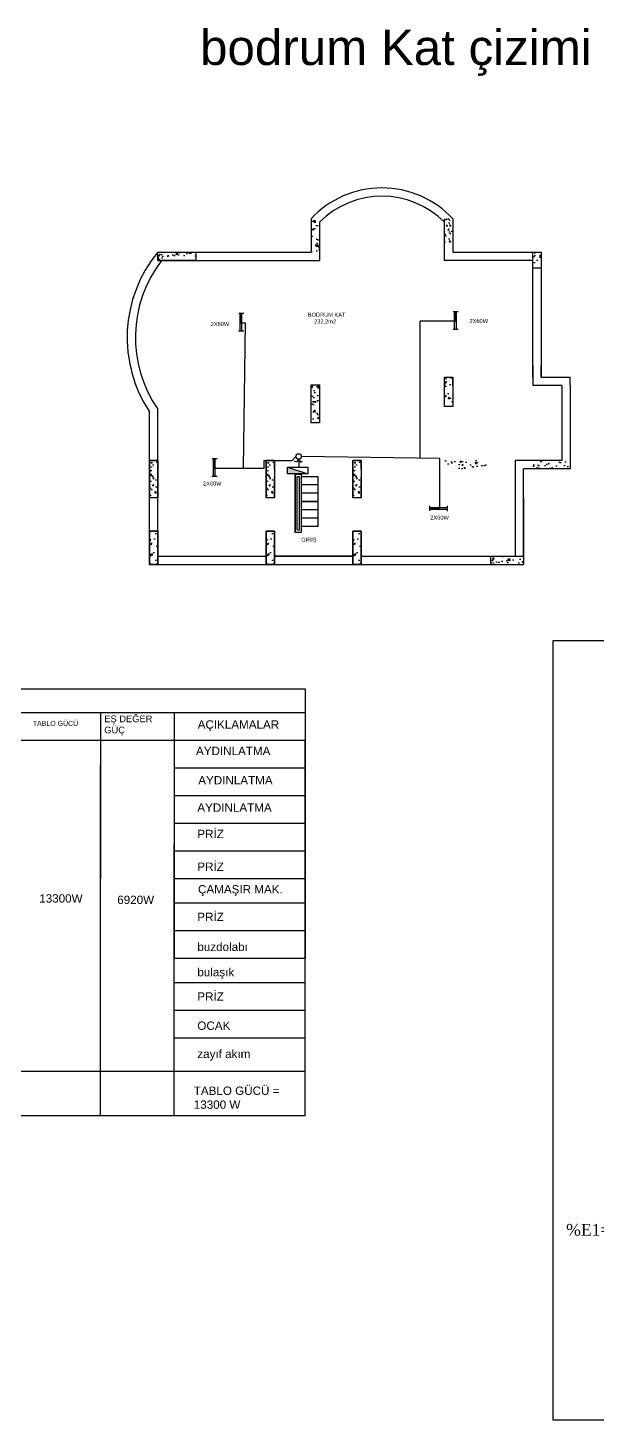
# Model space of a CAD drawing. Header units: millimetres. Extents: x 1527 to 1731, y 654 to 738.
# Drawn here: x 1592.6 to 1626.7, y 653.5 to 737.1 of the extents above; entities that cross this region are included whole.
import ezdxf

# ---------------------------------------------------------------- set-up
doc = ezdxf.new("R2010")
doc.units = ezdxf.units.MM
doc.layers.add('aydınlatma', color=5, linetype='Continuous')
doc.layers.add('semboller', color=7, linetype='Continuous')
doc.styles.add('Annotative', font='arial.ttf')
doc.styles.get("Standard").update_dxf_attribs({"font": 'arial.ttf'})
pattern_1 = [(50, (45.0359, 0), (0.91092334, -0.07969543), [0.09525, -1.04775]), (355, (45.0359, 0), (-0.1762171, 0.95528423), [0.0762, -0.8382029]), (100.451445, (45.1118, -0.0066), (0.73470624, 0.87558876), [0.08095004, -0.8904512]), (46.1842, (45.0359, 0.254), (1.3553952, -0.21021164), [0.142875, -1.571625]), (96.63556, (45.1488, 0.2365), (1.1870207, 1.2371306), [0.1214251, -1.335678]), (351.18415, (45.0359, 0.254), (1.1870207, 1.2371306), [0.1142998, -1.2572987]), (21, (45.1629, 0.1905), (0.75807196, -0.511326), [0.09525, -1.04775]), (326, (45.1629, 0.1905), (0.30901014, 0.92093983), [0.0762, -0.8382]), (71.451445, (45.2261, 0.1479), (1.0670821, 0.40961384), [0.08095004, -0.8904497]), (37.5, (45.0359, 0), (0.015443016, 0.422775194), [0, -0.82804, 0, -0.8509, 0, -0.841375]), (7.5, (45.0359, 0), (0.33409831, 0.50090287), [0, -0.48514, 0, -0.80899, 0, -0.320675]), (327.5, (44.75267, 0), (0.677952976, -0.02864372), [0, -0.3175, 0, -0.9906, 0, -1.31445]), (317.5, (44.6257, 0), (0.7406459, 0.12713246), [0, -0.41275, 0, -0.65786, 0, -0.93345])]

msp = doc.modelspace()

# ---------------------------------------------------------------- hatches: boundary and pattern name
h = msp.add_hatch()
h.set_pattern_fill('AR-CONC', color=4, scale=0.005)
h.set_pattern_definition(pattern_1)
h.paths.add_polyline_path([(1610.053, 725.641), (1609.553, 725.641), (1609.553, 723.641), (1610.053, 723.641)])
h = msp.add_hatch()
h.set_pattern_fill('AR-CONC', color=4, scale=0.005)
h.set_pattern_definition(pattern_1)
h.paths.add_polyline_path([(1618.053, 725.641), (1617.553, 725.641), (1617.553, 724.248), (1618.053, 724.248)])
h = msp.add_hatch()
h.set_pattern_fill('AR-CONC', color=4, scale=0.005)
h.set_pattern_definition(pattern_1)
h.paths.add_polyline_path([(1602.64, 723.641), (1600.348, 723.641), (1600.348, 723.141), (1602.64, 723.141)])
h = msp.add_hatch()
h.set_pattern_fill('AR-CONC', color=4, scale=0.005)
h.set_pattern_definition(pattern_1)
h.paths.add_polyline_path([(1623.353, 723.641), (1622.853, 723.641), (1622.853, 722.675), (1623.353, 722.675)])
h = msp.add_hatch()
h.set_pattern_fill('AR-CONC', color=4, scale=0.005)
h.set_pattern_definition(pattern_1)
h.paths.add_polyline_path([(1618.053, 716.141), (1617.553, 716.141), (1617.553, 714.379), (1618.053, 714.379)])
h = msp.add_hatch()
h.set_pattern_fill('AR-CONC', color=4, scale=0.005)
h.set_pattern_definition(pattern_1)
h.paths.add_polyline_path([(1620.162, 711.141), (1618.053, 711.141), (1617.553, 711.141), (1617.553, 710.641), (1620.162, 710.641)])
h.paths.add_polyline_path([(1625.103, 711.141), (1622.879, 711.141), (1622.879, 710.641), (1625.103, 710.641)])
h.paths.add_polyline_path([(1610.053, 715.675), (1609.553, 715.675), (1609.553, 713.383), (1610.053, 713.383)])
h = msp.add_hatch()
h.set_pattern_fill('AR-CONC', color=4, scale=0.005)
h.set_pattern_definition([(50, (38.0359, 0), (0.91092334, -0.07969543), [0.09525, -1.04775]), (355, (38.0359, 0), (-0.1762171, 0.95528423), [0.0762, -0.8382029]), (100.451445, (38.1118, -0.0066), (0.73470624, 0.87558876), [0.08095004, -0.8904512]), (46.1842, (38.0359, 0.254), (1.3553952, -0.21021164), [0.142875, -1.571625]), (96.63556, (38.1488, 0.2365), (1.1870207, 1.2371306), [0.1214251, -1.335678]), (351.18415, (38.0359, 0.254), (1.1870207, 1.2371306), [0.1142998, -1.2572987]), (21, (38.1629, 0.1905), (0.75807196, -0.511326), [0.09525, -1.04775]), (326, (38.1629, 0.1905), (0.30901014, 0.92093983), [0.0762, -0.8382]), (71.451445, (38.2261, 0.1479), (1.0670821, 0.40961384), [0.08095004, -0.8904497]), (37.5, (38.0359, 0), (0.015443016, 0.422775194), [0, -0.82804, 0, -0.8509, 0, -0.841375]), (7.5, (38.0359, 0), (0.33409831, 0.50090287), [0, -0.48514, 0, -0.80899, 0, -0.320675]), (327.5, (37.75267, 0), (0.677952976, -0.02864372), [0, -0.3175, 0, -0.9906, 0, -1.31445]), (317.5, (37.6257, 0), (0.7406459, 0.12713246), [0, -0.41275, 0, -0.65786, 0, -0.93345])])
h.paths.add_polyline_path([(1600.348, 710.141), (1600.348, 710.641), (1600.348, 711.141), (1599.848, 711.141), (1599.848, 708.883), (1600.348, 708.883)])
h.paths.add_polyline_path([(1600.348, 706.883), (1599.848, 706.883), (1599.848, 705.383), (1599.848, 704.883), (1600.348, 704.883)])
h = msp.add_hatch()
h.set_pattern_fill('AR-CONC', color=4, scale=0.005)
h.set_pattern_definition(pattern_1)
h.paths.add_polyline_path([(1607.348, 710.141), (1607.348, 710.641), (1607.348, 711.141), (1606.848, 711.141), (1606.848, 708.883), (1607.348, 708.883)])
h.paths.add_polyline_path([(1607.348, 706.883), (1606.848, 706.883), (1606.848, 705.383), (1606.848, 704.883), (1607.348, 704.883)])
h = msp.add_hatch()
h.set_pattern_fill('AR-CONC', color=4, scale=0.005)
h.set_pattern_definition([(50, (50.2359, 0), (0.91092334, -0.07969543), [0.09525, -1.04775]), (355, (50.2359, 0), (-0.1762171, 0.95528423), [0.0762, -0.8382029]), (100.451445, (50.3118, -0.0066), (0.73470624, 0.87558876), [0.08095004, -0.8904512]), (46.1842, (50.2359, 0.254), (1.3553952, -0.21021164), [0.142875, -1.571625]), (96.63556, (50.3488, 0.2365), (1.1870207, 1.2371306), [0.1214251, -1.335678]), (351.18415, (50.2359, 0.254), (1.1870207, 1.2371306), [0.1142998, -1.2572987]), (21, (50.3629, 0.1905), (0.75807196, -0.511326), [0.09525, -1.04775]), (326, (50.3629, 0.1905), (0.30901014, 0.92093983), [0.0762, -0.8382]), (71.451445, (50.4261, 0.1479), (1.0670821, 0.40961384), [0.08095004, -0.8904497]), (37.5, (50.2359, 0), (0.015443016, 0.422775194), [0, -0.82804, 0, -0.8509, 0, -0.841375]), (7.5, (50.2359, 0), (0.33409831, 0.50090287), [0, -0.48514, 0, -0.80899, 0, -0.320675]), (327.5, (49.95267, 0), (0.677952976, -0.02864372), [0, -0.3175, 0, -0.9906, 0, -1.31445]), (317.5, (49.8257, 0), (0.7406459, 0.12713246), [0, -0.41275, 0, -0.65786, 0, -0.93345])])
h.paths.add_polyline_path([(1612.548, 710.141), (1612.548, 710.641), (1612.548, 711.141), (1612.048, 711.141), (1612.048, 708.883), (1612.548, 708.883)])
h.paths.add_polyline_path([(1612.548, 706.883), (1612.048, 706.883), (1612.048, 705.383), (1612.048, 704.883), (1612.548, 704.883)])
msp.add_hatch(color=256).paths.add_polyline_path([(1608.136, 710.737), (1608.136, 710.737), (1608.136, 710.333), (1609.35, 710.333), (1609.35, 710.333)])
h = msp.add_hatch()
h.set_pattern_fill('AR-CONC', color=4, scale=0.005)
h.set_pattern_definition(pattern_1)
h.paths.add_polyline_path([(1622.303, 705.383), (1620.325, 705.383), (1620.325, 704.883), (1622.303, 704.883)])
at = {"layer": 'aydınlatma'}
for points in [[(1605.292, 719.977), (1605.292, 719.39), (1605.406, 719.39), (1605.406, 719.977)], [(1618.162, 720.076), (1618.162, 719.488), (1618.276, 719.488), (1618.276, 720.076)], [(1603.689, 711.251), (1603.689, 710.663), (1603.804, 710.663), (1603.804, 711.251)], [(1616.683, 708.187), (1617.27, 708.187), (1617.27, 708.301), (1616.683, 708.301)]]:
    msp.add_hatch(color=256, dxfattribs=at).paths.add_polyline_path(points)

# ---------------------------------------------------------------- linework, layer by layer
for p, q in [((1609.553, 725.641), (1609.553, 723.641)), ((1609.553, 725.641), (1609.553, 723.641)), ((1610.053, 725.439), (1610.053, 723.141)), ((1618.053, 725.641), (1618.053, 723.641)), ((1600.348, 723.641), (1609.553, 723.641)), ((1600.348, 723.141), (1600.348, 723.641)), ((1600.348, 723.141), (1600.348, 723.641)), ((1600.348, 723.641), (1602.64, 723.641)), ((1602.64, 723.641), (1602.64, 723.141)), ((1618.053, 723.641), (1623.353, 723.641)), ((1622.853, 716.141), (1622.853, 723.641)), ((1623.353, 723.641), (1623.353, 716.141)), ((1600.348, 723.141), (1610.053, 723.141)), ((1602.64, 723.141), (1600.348, 723.141)), ((1618.053, 715.641), (1618.053, 716.141)), ((1622.853, 716.841), (1622.853, 715.641)), ((1623.353, 716.141), (1623.353, 716.841)), ((1623.353, 716.141), (1625.103, 716.141)), ((1625.103, 715.641), (1625.103, 716.141)), ((1609.553, 715.675), (1610.053, 715.675)), ((1609.553, 713.383), (1609.553, 715.675)), ((1610.053, 715.675), (1610.053, 713.383)), ((1624.603, 715.641), (1622.853, 715.641)), ((1624.603, 715.641), (1624.603, 711.141)), ((1625.103, 715.641), (1625.103, 710.641)), ((1599.848, 704.883), (1599.848, 714.044)), ((1600.348, 704.883), (1600.348, 714.207)), ((1610.053, 713.383), (1609.553, 713.383)), ((1599.848, 711.141), (1599.848, 708.883)), ((1600.348, 711.141), (1599.848, 711.141)), ((1600.348, 710.641), (1600.348, 711.141)), ((1606.848, 711.141), (1606.848, 708.883)), ((1607.348, 711.141), (1606.848, 711.141)), ((1607.348, 710.641), (1607.348, 711.141)), ((1612.048, 711.141), (1612.048, 708.883)), ((1612.548, 711.141), (1612.048, 711.141)), ((1612.548, 710.641), (1612.548, 711.141)), ((1621.803, 711.141), (1621.803, 705.383)), ((1624.603, 711.141), (1621.803, 711.141)), ((1600.348, 710.641), (1600.348, 710.141)), ((1607.348, 710.641), (1607.348, 710.141)), ((1608.136, 710.737), (1609.35, 710.333)), ((1608.589, 710.314), (1608.964, 710.313)), ((1608.589, 706.814), (1608.589, 710.314)), ((1608.589, 710.314), (1608.589, 706.814)), ((1608.964, 710.313), (1608.964, 706.813)), ((1612.548, 710.641), (1612.548, 710.141)), ((1622.303, 705.383), (1622.303, 710.641)), ((1625.103, 710.641), (1622.303, 710.641)), ((1600.348, 708.883), (1600.348, 710.141)), ((1607.348, 708.883), (1607.348, 710.141)), ((1608.714, 710.164), (1608.839, 710.163)), ((1608.714, 706.962), (1608.714, 710.164)), ((1608.839, 710.163), (1608.839, 706.961)), ((1608.964, 710.163), (1609.964, 710.163)), ((1609.964, 709.663), (1608.964, 709.663)), ((1609.964, 710.163), (1609.964, 708.663)), ((1612.548, 708.883), (1612.548, 710.141)), ((1600.348, 708.883), (1599.848, 708.883)), ((1607.348, 708.883), (1606.848, 708.883)), ((1609.964, 709.163), (1608.964, 709.163)), ((1609.964, 708.663), (1608.964, 708.663)), ((1608.964, 708.663), (1608.964, 706.961)), ((1608.964, 708.663), (1609.964, 708.663)), ((1609.964, 708.663), (1609.964, 707.163)), ((1612.548, 708.883), (1612.048, 708.883)), ((1622.303, 708.883), (1622.303, 704.883)), ((1609.964, 708.163), (1608.964, 708.163)), ((1599.848, 706.883), (1599.848, 705.383)), ((1600.348, 706.883), (1599.848, 706.883)), ((1600.348, 704.883), (1600.348, 706.883)), ((1600.348, 704.883), (1600.348, 706.883)), ((1607.348, 706.883), (1606.848, 706.883)), ((1606.848, 706.883), (1606.848, 705.383)), ((1607.348, 704.883), (1607.348, 706.883)), ((1607.348, 704.883), (1607.348, 706.883)), ((1608.714, 706.962), (1608.839, 706.961)), ((1609.964, 707.663), (1608.964, 707.663)), ((1609.964, 707.163), (1608.964, 707.163)), ((1612.048, 706.883), (1612.048, 705.383)), ((1612.548, 706.883), (1612.048, 706.883)), ((1612.548, 704.883), (1612.548, 706.883)), ((1612.548, 704.883), (1612.548, 706.883)), ((1608.964, 706.813), (1608.589, 706.814)), ((1608.589, 706.814), (1608.589, 706.814)), ((1599.848, 705.383), (1599.848, 704.883)), ((1600.348, 705.383), (1606.848, 705.383)), ((1600.348, 705.383), (1600.348, 704.883)), ((1606.848, 705.383), (1606.848, 704.883)), ((1607.348, 705.383), (1612.048, 705.383)), ((1612.048, 705.383), (1607.348, 705.383)), ((1612.048, 705.383), (1607.348, 705.383)), ((1607.348, 705.383), (1607.348, 704.883)), ((1611.348, 705.383), (1612.048, 705.383)), ((1611.348, 705.383), (1612.048, 705.383)), ((1612.048, 705.383), (1612.048, 704.883)), ((1612.548, 705.383), (1622.303, 705.383)), ((1612.548, 705.383), (1615.048, 705.383)), ((1612.548, 705.383), (1612.548, 704.883)), ((1620.325, 705.383), (1620.325, 704.883)), ((1599.848, 704.883), (1612.048, 704.883)), ((1611.348, 704.883), (1622.303, 704.883)), ((1596.911, 697.424), (1596.911, 697.403)), ((1596.911, 695.992), (1596.911, 686.032)), ((1596.901, 692.87), (1596.901, 681.249)), ((1596.902, 692.873), (1596.902, 681.252)), ((1596.892, 688.09), (1596.892, 676.469)), ((1596.892, 686.079), (1596.892, 674.458)), ((1596.911, 686.032), (1596.892, 686.032)), ((1609.216, 686.032), (1601.339, 686.032)), ((1596.892, 683.423), (1596.892, 671.802)), ((1596.902, 681.252), (1596.892, 681.252)), ((1596.901, 681.249), (1596.892, 681.249)), ((1609.207, 681.252), (1601.339, 681.252)), ((1609.205, 681.249), (1601.339, 681.249)), ((1609.197, 676.469), (1601.339, 676.469)), ((1609.197, 674.458), (1587.616, 674.458)), ((1609.197, 671.802), (1587.616, 671.802))]:
    msp.add_line(p, q)
at = {"color": 0}
for p, q in [((1605.293, 719.39), (1605.407, 719.39)), ((1603.69, 710.663), (1603.804, 710.663))]:
    msp.add_line(p, q, dxfattribs=at)
for points in [[(1622.853, 723.141), (1617.553, 723.141), (1617.553, 725.641)], [(1608.589, 710.314), (1608.964, 710.313), (1608.964, 706.813), (1608.589, 706.814), (1608.589, 710.314)]]:
    msp.add_lwpolyline(points)
for points in [[(1622.853, 723.641), (1623.353, 723.641), (1623.353, 722.675), (1622.853, 722.675)], [(1617.553, 716.141), (1618.053, 716.141), (1618.053, 714.379), (1617.553, 714.379)], [(1599.848, 711.141), (1600.348, 711.141), (1600.348, 708.883), (1599.848, 708.883)], [(1606.848, 711.141), (1607.348, 711.141), (1607.348, 708.883), (1606.848, 708.883)], [(1612.048, 711.141), (1612.548, 711.141), (1612.548, 708.883), (1612.048, 708.883)], [(1608.136, 710.737), (1609.35, 710.737), (1609.35, 710.333), (1608.136, 710.333)], [(1599.848, 706.883), (1600.348, 706.883), (1600.348, 704.883), (1599.848, 704.883)], [(1606.848, 706.883), (1607.348, 706.883), (1607.348, 704.883), (1606.848, 704.883)], [(1612.048, 706.883), (1612.548, 706.883), (1612.548, 704.883), (1612.048, 704.883)], [(1624.087, 700.336), (1678.623, 700.336), (1678.623, 653.542), (1624.087, 653.542)]]:
    msp.add_lwpolyline(points, close=True)
for centre, radius, start, end in [((1613.803, 721.683), 5.808, 42.96422, 137.03578), ((1613.803, 721.683), 5.308, 45.04813, 134.95187), ((1613.803, 721.683), 5.608, 136.41922, 137.03578), ((1613.803, 721.683), 5.508, 45.04813, 45.9443), ((1613.803, 721.683), 5.608, 42.96422, 44.89815), ((1606.613, 718.503), 8.102, 140.64623, 213.38864), ((1606.608, 718.512), 7.597, 142.45908, 214.51408), ((1606.613, 718.503), 7.902, 140.64623, 142.44944), ((1606.608, 718.512), 7.797, 142.45908, 143.40323)]:
    msp.add_arc(centre, radius, start, end)
at = {"layer": 'aydınlatma'}
for p, q in [((1605.212, 719.977), (1605.509, 719.977)), ((1605.292, 718.913), (1605.292, 719.977)), ((1605.406, 718.913), (1605.406, 719.977)), ((1618.162, 719.488), (1616.107, 719.488)), ((1616.107, 711.269), (1616.107, 719.488)), ((1618.082, 720.076), (1618.379, 720.076)), ((1618.162, 719.011), (1618.162, 720.076)), ((1618.162, 719.488), (1618.277, 719.488)), ((1618.276, 719.011), (1618.276, 720.076)), ((1605.201, 718.913), (1605.509, 718.913)), ((1605.407, 719.39), (1605.59, 719.39)), ((1605.59, 719.39), (1605.475, 710.663)), ((1618.07, 719.011), (1618.379, 719.011)), ((1603.609, 711.251), (1603.907, 711.251)), ((1603.689, 710.186), (1603.689, 711.251)), ((1603.804, 710.186), (1603.804, 711.251)), ((1606.732, 710.663), (1606.732, 711.141)), ((1606.732, 711.141), (1608.412, 711.141)), ((1608.412, 711.141), (1608.645, 711.377)), ((1608.69, 711.038), (1608.562, 711.102)), ((1608.778, 711.216), (1608.69, 711.038)), ((1608.808, 711.214), (1608.808, 710.737)), ((1608.835, 711.214), (1608.924, 711.036)), ((1608.924, 711.036), (1609.04, 711.094)), ((1617.27, 711.251), (1608.971, 711.375)), ((1617.27, 708.302), (1617.27, 711.251)), ((1603.804, 710.663), (1606.732, 710.663)), ((1603.598, 710.186), (1603.907, 710.186)), ((1616.683, 708.107), (1616.683, 708.404)), ((1617.747, 708.301), (1616.683, 708.301)), ((1617.747, 708.187), (1616.683, 708.187)), ((1617.27, 708.187), (1617.27, 708.302)), ((1617.747, 708.095), (1617.747, 708.404))]:
    msp.add_line(p, q, dxfattribs=at)
msp.add_circle((1608.808, 711.377), 0.163, dxfattribs=at)
at = {"layer": 'semboller'}
for p, q in [((1609.216, 697.403), (1566.054, 697.403)), ((1609.216, 686.032), (1609.216, 697.403)), ((1609.216, 695.992), (1587.635, 695.992)), ((1601.358, 686.032), (1601.358, 695.992)), ((1609.216, 694.332), (1587.635, 694.332)), ((1609.205, 681.249), (1609.205, 694.281)), ((1609.207, 681.252), (1609.207, 694.284)), ((1601.347, 681.249), (1601.347, 692.87)), ((1601.349, 681.252), (1601.349, 692.873)), ((1609.216, 692.672), (1601.358, 692.672)), ((1609.216, 691.012), (1601.358, 691.012)), ((1609.216, 689.352), (1601.358, 689.352)), ((1609.197, 676.469), (1609.197, 689.501)), ((1601.339, 676.469), (1601.339, 688.09)), ((1609.216, 687.692), (1601.358, 687.692)), ((1609.197, 674.458), (1609.197, 687.49)), ((1601.339, 674.458), (1601.339, 686.079)), ((1609.216, 686.032), (1601.358, 686.032)), ((1609.205, 684.569), (1601.347, 684.569)), ((1609.197, 671.802), (1609.197, 684.834)), ((1601.339, 671.802), (1601.339, 683.423)), ((1609.205, 682.909), (1601.347, 682.909)), ((1609.197, 679.789), (1601.339, 679.789)), ((1609.197, 678.129), (1601.339, 678.129))]:
    msp.add_line(p, q, dxfattribs=at)

# ---------------------------------------------------------------- texts
at = {"attachment_point": 1}
for s, width, gutter_width, heights, insert, char_height in [('bodrum Kat çizimi', 23.12275, 10.589, [6.4], (1602.888, 736.984), 2.11779), ('{\\fTimes New Roman|b0|i0|c162|p18;%E1= 0,0124X   }', 6.63551, 0.879, [0], (1624.857, 665.318), 0.70341)]:
    msp.add_mtext_dynamic_manual_height_columns(s, width=width, gutter_width=gutter_width, heights=heights, dxfattribs=dict(at, insert=insert, char_height=char_height))
at = {"attachment_point": 1, "style": 'Annotative'}
for s, width, heights, insert, char_height in [('2X60W', 2.11779, [1.272], (1603.53, 719.445), 0.2423), ('BODRUM KAT\\P    232,2m2', 3.93293, [1.794], (1609.359, 720.002), 0.24229), ('2X60W', 2.11779, [1.272], (1619.06, 719.625), 0.2423), ('2X60W', 2.11779, [1.272], (1603.068, 709.872), 0.2423), ('2X60W', 2.11779, [1.272], (1616.71, 707.828), 0.2423), ('GİRİŞ', 2.11779, [0.664], (1608.962, 706.505), 0.2423), ('buzdolabı', 1.19322, [0.664], (1602.726, 682.194), 0.5), ('bulaşık', 1.19322, [0.664], (1602.726, 680.679), 0.5)]:
    msp.add_mtext_dynamic_manual_height_columns(s, width=width, gutter_width=10.589, heights=heights, dxfattribs=dict(at, insert=insert, char_height=char_height))
at = {"insert": (1597.919, 685.018), "char_height": 0.5, "width": 4.57602, "attachment_point": 1}
msp.add_mtext('6920W', dxfattribs=at)
at = {"char_height": 0.5, "attachment_point": 1, "style": 'Annotative'}
for s, insert, width in [('OCAK', (1602.726, 677.465), 1.19322), ('zayıf akım', (1602.726, 675.772), 4.78765)]:
    msp.add_mtext(s, dxfattribs=dict(at, insert=insert, width=width))
at = {"layer": 'semboller', "attachment_point": 1}
for s, width, heights, insert, char_height in [('TABLO GÜCÜ', 3.63648, [0], (1592.85, 695.507), 0.3), ('EŞ DEĞER \\PGÜÇ', 3.02533, [3.268], (1597.141, 695.828), 0.4), ('AÇIKLAMALAR', 3.63648, [0], (1602.747, 695.54), 0.5), ('AYDINLATMA', 3.63648, [0], (1602.646, 693.951), 0.5), ('AYDINLATMA', 3.63648, [0], (1602.782, 692.194), 0.5), ('AYDINLATMA', 3.63648, [0], (1602.726, 690.553), 0.5), ('PRİZ', 3.63648, [0], (1602.726, 688.969), 0.5), ('PRİZ', 3.63648, [0], (1602.726, 687.005), 0.5), ('ÇAMAŞIR MAK.', 6.09942, [0], (1602.768, 685.651), 0.5), ('13300W', 3.63648, [0], (1593.239, 685.103), 0.5), ('PRİZ', 3.63648, [0], (1602.726, 683.996), 0.5), ('PRİZ', 3.63648, [0], (1602.726, 679.217), 0.5), ('TABLO GÜCÜ = 13300 W', 5.43624, [0], (1602.512, 673.562), 0.5)]:
    msp.add_mtext_dynamic_manual_height_columns(s, width=width, gutter_width=0.083, heights=heights, dxfattribs=dict(at, insert=insert, char_height=char_height))

doc.saveas('drawing.dxf')
